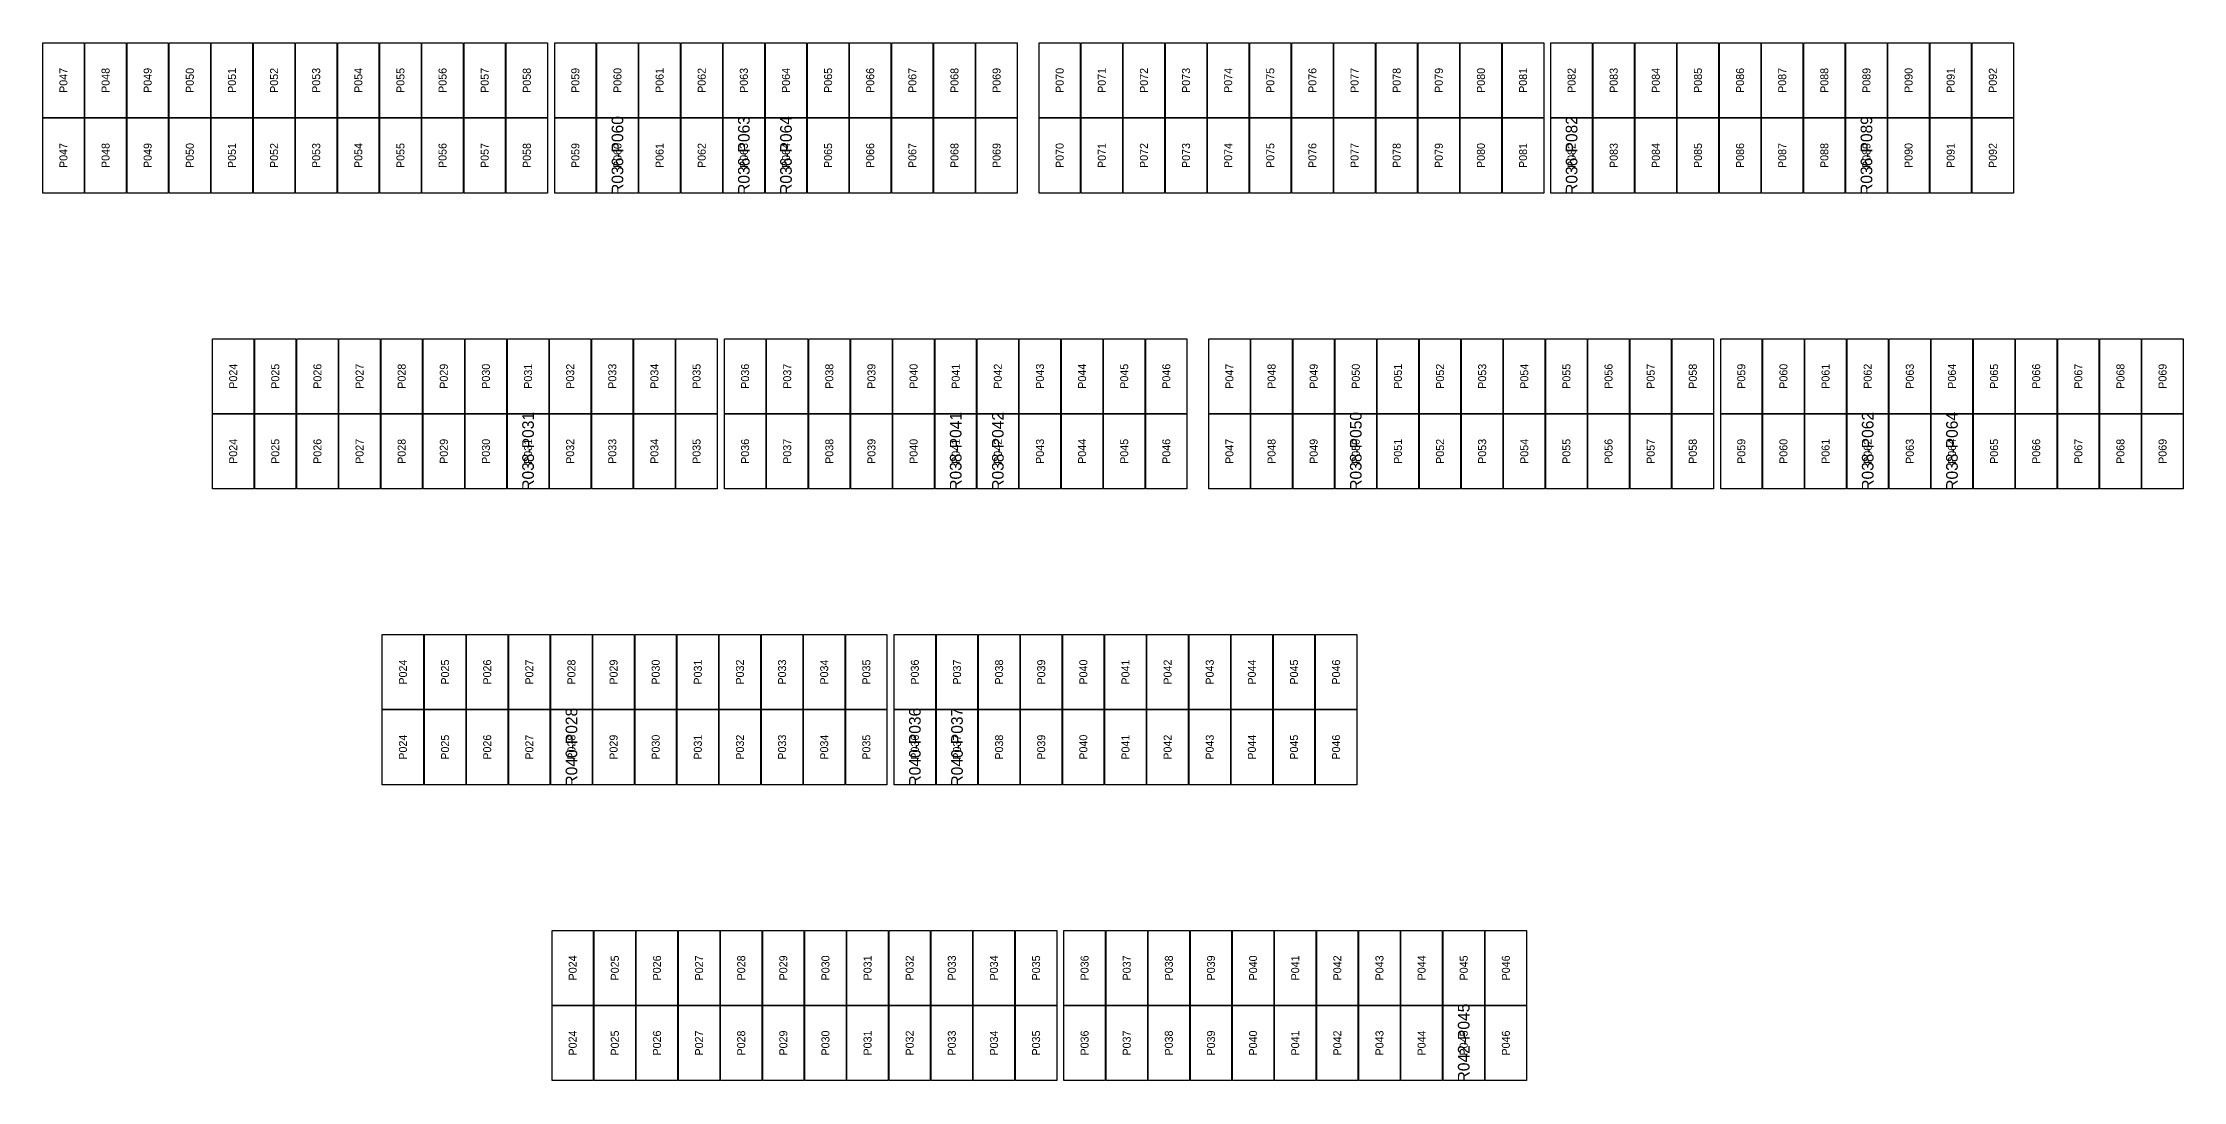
# Model space of a CAD drawing. Extents: x 296295 to 296770, y 651564 to 652121.
# Drawn here: x 296496.1 to 296554.9, y 651954.1 to 651982.7 of the extents above; entities that cross this region are included whole.
import ezdxf
from ezdxf.enums import TextEntityAlignment as Align

# ---------------------------------------------------------------- set-up
doc = ezdxf.new("R2010")
doc.units = 0

msp = doc.modelspace()

# ---------------------------------------------------------------- linework, layer by layer
at = {"layer": 'DEFECTIVE_PANELS'}
for points in [[(296511.281, 651980.606), (296512.415, 651980.606), (296512.415, 651978.543), (296511.281, 651978.543)], [(296514.755, 651980.606), (296515.889, 651980.606), (296515.889, 651978.543), (296514.755, 651978.543)], [(296515.913, 651980.606), (296517.047, 651980.606), (296517.047, 651978.543), (296515.913, 651978.543)], [(296537.509, 651980.606), (296538.643, 651980.606), (296538.643, 651978.543), (296537.509, 651978.543)], [(296545.615, 651980.606), (296546.749, 651980.606), (296546.749, 651978.543), (296545.615, 651978.543)], [(296508.823, 651972.48), (296509.957, 651972.48), (296509.957, 651970.417), (296508.823, 651970.417)], [(296520.579, 651972.48), (296521.713, 651972.48), (296521.713, 651970.417), (296520.579, 651970.417)], [(296521.737, 651972.48), (296522.871, 651972.48), (296522.871, 651970.417), (296521.737, 651970.417)], [(296531.577, 651972.48), (296532.711, 651972.48), (296532.711, 651970.417), (296531.577, 651970.417)], [(296545.649, 651972.48), (296546.783, 651972.48), (296546.783, 651970.417), (296545.649, 651970.417)], [(296547.965, 651972.48), (296549.099, 651972.48), (296549.099, 651970.417), (296547.965, 651970.417)], [(296510.016, 651964.354), (296511.15, 651964.354), (296511.15, 651962.291), (296510.016, 651962.291)], [(296519.456, 651964.354), (296520.59, 651964.354), (296520.59, 651962.291), (296519.456, 651962.291)], [(296520.614, 651964.354), (296521.748, 651964.354), (296521.748, 651962.291), (296520.614, 651962.291)], [(296534.544, 651956.228), (296535.678, 651956.228), (296535.678, 651954.165), (296534.544, 651954.165)]]:
    msp.add_lwpolyline(points, close=True, dxfattribs=at)
at = {"layer": 'PANELS_MASTER'}
for points in [[(296496.051, 651982.669), (296497.185, 651982.669), (296497.185, 651980.606), (296496.051, 651980.606)], [(296497.209, 651982.669), (296498.343, 651982.669), (296498.343, 651980.606), (296497.209, 651980.606)], [(296498.367, 651982.669), (296499.501, 651982.669), (296499.501, 651980.606), (296498.367, 651980.606)], [(296499.525, 651982.669), (296500.659, 651982.669), (296500.659, 651980.606), (296499.525, 651980.606)], [(296500.683, 651982.669), (296501.817, 651982.669), (296501.817, 651980.606), (296500.683, 651980.606)], [(296501.841, 651982.669), (296502.975, 651982.669), (296502.975, 651980.606), (296501.841, 651980.606)], [(296502.999, 651982.669), (296504.133, 651982.669), (296504.133, 651980.606), (296502.999, 651980.606)], [(296504.157, 651982.669), (296505.291, 651982.669), (296505.291, 651980.606), (296504.157, 651980.606)], [(296505.315, 651982.669), (296506.449, 651982.669), (296506.449, 651980.606), (296505.315, 651980.606)], [(296506.473, 651982.669), (296507.607, 651982.669), (296507.607, 651980.606), (296506.473, 651980.606)], [(296507.631, 651982.669), (296508.765, 651982.669), (296508.765, 651980.606), (296507.631, 651980.606)], [(296508.789, 651982.669), (296509.923, 651982.669), (296509.923, 651980.606), (296508.789, 651980.606)], [(296510.123, 651982.669), (296511.257, 651982.669), (296511.257, 651980.606), (296510.123, 651980.606)], [(296511.281, 651982.669), (296512.415, 651982.669), (296512.415, 651980.606), (296511.281, 651980.606)], [(296512.439, 651982.669), (296513.573, 651982.669), (296513.573, 651980.606), (296512.439, 651980.606)], [(296513.597, 651982.669), (296514.731, 651982.669), (296514.731, 651980.606), (296513.597, 651980.606)], [(296514.755, 651982.669), (296515.889, 651982.669), (296515.889, 651980.606), (296514.755, 651980.606)], [(296515.913, 651982.669), (296517.047, 651982.669), (296517.047, 651980.606), (296515.913, 651980.606)], [(296517.071, 651982.669), (296518.205, 651982.669), (296518.205, 651980.606), (296517.071, 651980.606)], [(296518.229, 651982.669), (296519.363, 651982.669), (296519.363, 651980.606), (296518.229, 651980.606)], [(296519.387, 651982.669), (296520.521, 651982.669), (296520.521, 651980.606), (296519.387, 651980.606)], [(296520.545, 651982.669), (296521.679, 651982.669), (296521.679, 651980.606), (296520.545, 651980.606)], [(296521.703, 651982.669), (296522.837, 651982.669), (296522.837, 651980.606), (296521.703, 651980.606)], [(296523.437, 651982.669), (296524.571, 651982.669), (296524.571, 651980.606), (296523.437, 651980.606)], [(296524.595, 651982.669), (296525.729, 651982.669), (296525.729, 651980.606), (296524.595, 651980.606)], [(296525.753, 651982.669), (296526.887, 651982.669), (296526.887, 651980.606), (296525.753, 651980.606)], [(296526.911, 651982.669), (296528.045, 651982.669), (296528.045, 651980.606), (296526.911, 651980.606)], [(296528.069, 651982.669), (296529.203, 651982.669), (296529.203, 651980.606), (296528.069, 651980.606)], [(296529.227, 651982.669), (296530.361, 651982.669), (296530.361, 651980.606), (296529.227, 651980.606)], [(296530.385, 651982.669), (296531.519, 651982.669), (296531.519, 651980.606), (296530.385, 651980.606)], [(296531.543, 651982.669), (296532.677, 651982.669), (296532.677, 651980.606), (296531.543, 651980.606)], [(296532.701, 651982.669), (296533.835, 651982.669), (296533.835, 651980.606), (296532.701, 651980.606)], [(296533.859, 651982.669), (296534.993, 651982.669), (296534.993, 651980.606), (296533.859, 651980.606)], [(296535.017, 651982.669), (296536.151, 651982.669), (296536.151, 651980.606), (296535.017, 651980.606)], [(296536.175, 651982.669), (296537.309, 651982.669), (296537.309, 651980.606), (296536.175, 651980.606)], [(296537.509, 651982.669), (296538.643, 651982.669), (296538.643, 651980.606), (296537.509, 651980.606)], [(296538.667, 651982.669), (296539.801, 651982.669), (296539.801, 651980.606), (296538.667, 651980.606)], [(296539.825, 651982.669), (296540.959, 651982.669), (296540.959, 651980.606), (296539.825, 651980.606)], [(296540.983, 651982.669), (296542.117, 651982.669), (296542.117, 651980.606), (296540.983, 651980.606)], [(296542.141, 651982.669), (296543.275, 651982.669), (296543.275, 651980.606), (296542.141, 651980.606)], [(296543.299, 651982.669), (296544.433, 651982.669), (296544.433, 651980.606), (296543.299, 651980.606)], [(296544.457, 651982.669), (296545.591, 651982.669), (296545.591, 651980.606), (296544.457, 651980.606)], [(296545.615, 651982.669), (296546.749, 651982.669), (296546.749, 651980.606), (296545.615, 651980.606)], [(296546.773, 651982.669), (296547.907, 651982.669), (296547.907, 651980.606), (296546.773, 651980.606)], [(296547.931, 651982.669), (296549.065, 651982.669), (296549.065, 651980.606), (296547.931, 651980.606)], [(296549.089, 651982.669), (296550.223, 651982.669), (296550.223, 651980.606), (296549.089, 651980.606)], [(296496.051, 651980.606), (296497.185, 651980.606), (296497.185, 651978.543), (296496.051, 651978.543)], [(296497.209, 651980.606), (296498.343, 651980.606), (296498.343, 651978.543), (296497.209, 651978.543)], [(296498.367, 651980.606), (296499.501, 651980.606), (296499.501, 651978.543), (296498.367, 651978.543)], [(296499.525, 651980.606), (296500.659, 651980.606), (296500.659, 651978.543), (296499.525, 651978.543)], [(296500.683, 651980.606), (296501.817, 651980.606), (296501.817, 651978.543), (296500.683, 651978.543)], [(296501.841, 651980.606), (296502.975, 651980.606), (296502.975, 651978.543), (296501.841, 651978.543)], [(296502.999, 651980.606), (296504.133, 651980.606), (296504.133, 651978.543), (296502.999, 651978.543)], [(296504.157, 651980.606), (296505.291, 651980.606), (296505.291, 651978.543), (296504.157, 651978.543)], [(296505.315, 651980.606), (296506.449, 651980.606), (296506.449, 651978.543), (296505.315, 651978.543)], [(296506.473, 651980.606), (296507.607, 651980.606), (296507.607, 651978.543), (296506.473, 651978.543)], [(296507.631, 651980.606), (296508.765, 651980.606), (296508.765, 651978.543), (296507.631, 651978.543)], [(296508.789, 651980.606), (296509.923, 651980.606), (296509.923, 651978.543), (296508.789, 651978.543)], [(296510.123, 651980.606), (296511.257, 651980.606), (296511.257, 651978.543), (296510.123, 651978.543)], [(296512.439, 651980.606), (296513.573, 651980.606), (296513.573, 651978.543), (296512.439, 651978.543)], [(296513.597, 651980.606), (296514.731, 651980.606), (296514.731, 651978.543), (296513.597, 651978.543)], [(296517.071, 651980.606), (296518.205, 651980.606), (296518.205, 651978.543), (296517.071, 651978.543)], [(296518.229, 651980.606), (296519.363, 651980.606), (296519.363, 651978.543), (296518.229, 651978.543)], [(296519.387, 651980.606), (296520.521, 651980.606), (296520.521, 651978.543), (296519.387, 651978.543)], [(296520.545, 651980.606), (296521.679, 651980.606), (296521.679, 651978.543), (296520.545, 651978.543)], [(296521.703, 651980.606), (296522.837, 651980.606), (296522.837, 651978.543), (296521.703, 651978.543)], [(296523.437, 651980.606), (296524.571, 651980.606), (296524.571, 651978.543), (296523.437, 651978.543)], [(296524.595, 651980.606), (296525.729, 651980.606), (296525.729, 651978.543), (296524.595, 651978.543)], [(296525.753, 651980.606), (296526.887, 651980.606), (296526.887, 651978.543), (296525.753, 651978.543)], [(296526.911, 651980.606), (296528.045, 651980.606), (296528.045, 651978.543), (296526.911, 651978.543)], [(296528.069, 651980.606), (296529.203, 651980.606), (296529.203, 651978.543), (296528.069, 651978.543)], [(296529.227, 651980.606), (296530.361, 651980.606), (296530.361, 651978.543), (296529.227, 651978.543)], [(296530.385, 651980.606), (296531.519, 651980.606), (296531.519, 651978.543), (296530.385, 651978.543)], [(296531.543, 651980.606), (296532.677, 651980.606), (296532.677, 651978.543), (296531.543, 651978.543)], [(296532.701, 651980.606), (296533.835, 651980.606), (296533.835, 651978.543), (296532.701, 651978.543)], [(296533.859, 651980.606), (296534.993, 651980.606), (296534.993, 651978.543), (296533.859, 651978.543)], [(296535.017, 651980.606), (296536.151, 651980.606), (296536.151, 651978.543), (296535.017, 651978.543)], [(296536.175, 651980.606), (296537.309, 651980.606), (296537.309, 651978.543), (296536.175, 651978.543)], [(296538.667, 651980.606), (296539.801, 651980.606), (296539.801, 651978.543), (296538.667, 651978.543)], [(296539.825, 651980.606), (296540.959, 651980.606), (296540.959, 651978.543), (296539.825, 651978.543)], [(296540.983, 651980.606), (296542.117, 651980.606), (296542.117, 651978.543), (296540.983, 651978.543)], [(296542.141, 651980.606), (296543.275, 651980.606), (296543.275, 651978.543), (296542.141, 651978.543)], [(296543.299, 651980.606), (296544.433, 651980.606), (296544.433, 651978.543), (296543.299, 651978.543)], [(296544.457, 651980.606), (296545.591, 651980.606), (296545.591, 651978.543), (296544.457, 651978.543)], [(296546.773, 651980.606), (296547.907, 651980.606), (296547.907, 651978.543), (296546.773, 651978.543)], [(296547.931, 651980.606), (296549.065, 651980.606), (296549.065, 651978.543), (296547.931, 651978.543)], [(296549.089, 651980.606), (296550.223, 651980.606), (296550.223, 651978.543), (296549.089, 651978.543)], [(296500.717, 651974.543), (296501.851, 651974.543), (296501.851, 651972.48), (296500.717, 651972.48)], [(296501.875, 651974.543), (296503.009, 651974.543), (296503.009, 651972.48), (296501.875, 651972.48)], [(296503.033, 651974.543), (296504.167, 651974.543), (296504.167, 651972.48), (296503.033, 651972.48)], [(296504.191, 651974.543), (296505.325, 651974.543), (296505.325, 651972.48), (296504.191, 651972.48)], [(296505.349, 651974.543), (296506.483, 651974.543), (296506.483, 651972.48), (296505.349, 651972.48)], [(296506.507, 651974.543), (296507.641, 651974.543), (296507.641, 651972.48), (296506.507, 651972.48)], [(296507.665, 651974.543), (296508.799, 651974.543), (296508.799, 651972.48), (296507.665, 651972.48)], [(296508.823, 651974.543), (296509.957, 651974.543), (296509.957, 651972.48), (296508.823, 651972.48)], [(296509.981, 651974.543), (296511.115, 651974.543), (296511.115, 651972.48), (296509.981, 651972.48)], [(296511.139, 651974.543), (296512.273, 651974.543), (296512.273, 651972.48), (296511.139, 651972.48)], [(296512.297, 651974.543), (296513.431, 651974.543), (296513.431, 651972.48), (296512.297, 651972.48)], [(296513.455, 651974.543), (296514.589, 651974.543), (296514.589, 651972.48), (296513.455, 651972.48)], [(296514.789, 651974.543), (296515.923, 651974.543), (296515.923, 651972.48), (296514.789, 651972.48)], [(296515.947, 651974.543), (296517.081, 651974.543), (296517.081, 651972.48), (296515.947, 651972.48)], [(296517.105, 651974.543), (296518.239, 651974.543), (296518.239, 651972.48), (296517.105, 651972.48)], [(296518.263, 651974.543), (296519.397, 651974.543), (296519.397, 651972.48), (296518.263, 651972.48)], [(296519.421, 651974.543), (296520.555, 651974.543), (296520.555, 651972.48), (296519.421, 651972.48)], [(296520.579, 651974.543), (296521.713, 651974.543), (296521.713, 651972.48), (296520.579, 651972.48)], [(296521.737, 651974.543), (296522.871, 651974.543), (296522.871, 651972.48), (296521.737, 651972.48)], [(296522.895, 651974.543), (296524.029, 651974.543), (296524.029, 651972.48), (296522.895, 651972.48)], [(296524.053, 651974.543), (296525.187, 651974.543), (296525.187, 651972.48), (296524.053, 651972.48)], [(296525.211, 651974.543), (296526.345, 651974.543), (296526.345, 651972.48), (296525.211, 651972.48)], [(296526.369, 651974.543), (296527.503, 651974.543), (296527.503, 651972.48), (296526.369, 651972.48)], [(296528.103, 651974.543), (296529.237, 651974.543), (296529.237, 651972.48), (296528.103, 651972.48)], [(296529.261, 651974.543), (296530.395, 651974.543), (296530.395, 651972.48), (296529.261, 651972.48)], [(296530.419, 651974.543), (296531.553, 651974.543), (296531.553, 651972.48), (296530.419, 651972.48)], [(296531.577, 651974.543), (296532.711, 651974.543), (296532.711, 651972.48), (296531.577, 651972.48)], [(296532.735, 651974.543), (296533.869, 651974.543), (296533.869, 651972.48), (296532.735, 651972.48)], [(296533.893, 651974.543), (296535.027, 651974.543), (296535.027, 651972.48), (296533.893, 651972.48)], [(296535.051, 651974.543), (296536.185, 651974.543), (296536.185, 651972.48), (296535.051, 651972.48)], [(296536.209, 651974.543), (296537.343, 651974.543), (296537.343, 651972.48), (296536.209, 651972.48)], [(296537.367, 651974.543), (296538.501, 651974.543), (296538.501, 651972.48), (296537.367, 651972.48)], [(296538.525, 651974.543), (296539.659, 651974.543), (296539.659, 651972.48), (296538.525, 651972.48)], [(296539.683, 651974.543), (296540.817, 651974.543), (296540.817, 651972.48), (296539.683, 651972.48)], [(296540.841, 651974.543), (296541.975, 651974.543), (296541.975, 651972.48), (296540.841, 651972.48)], [(296542.175, 651974.543), (296543.309, 651974.543), (296543.309, 651972.48), (296542.175, 651972.48)], [(296543.333, 651974.543), (296544.467, 651974.543), (296544.467, 651972.48), (296543.333, 651972.48)], [(296544.491, 651974.543), (296545.625, 651974.543), (296545.625, 651972.48), (296544.491, 651972.48)], [(296545.649, 651974.543), (296546.783, 651974.543), (296546.783, 651972.48), (296545.649, 651972.48)], [(296546.807, 651974.543), (296547.941, 651974.543), (296547.941, 651972.48), (296546.807, 651972.48)], [(296547.965, 651974.543), (296549.099, 651974.543), (296549.099, 651972.48), (296547.965, 651972.48)], [(296549.123, 651974.543), (296550.257, 651974.543), (296550.257, 651972.48), (296549.123, 651972.48)], [(296550.281, 651974.543), (296551.415, 651974.543), (296551.415, 651972.48), (296550.281, 651972.48)], [(296551.439, 651974.543), (296552.573, 651974.543), (296552.573, 651972.48), (296551.439, 651972.48)], [(296552.597, 651974.543), (296553.731, 651974.543), (296553.731, 651972.48), (296552.597, 651972.48)], [(296553.755, 651974.543), (296554.889, 651974.543), (296554.889, 651972.48), (296553.755, 651972.48)], [(296500.717, 651972.48), (296501.851, 651972.48), (296501.851, 651970.417), (296500.717, 651970.417)], [(296501.875, 651972.48), (296503.009, 651972.48), (296503.009, 651970.417), (296501.875, 651970.417)], [(296503.033, 651972.48), (296504.167, 651972.48), (296504.167, 651970.417), (296503.033, 651970.417)], [(296504.191, 651972.48), (296505.325, 651972.48), (296505.325, 651970.417), (296504.191, 651970.417)], [(296505.349, 651972.48), (296506.483, 651972.48), (296506.483, 651970.417), (296505.349, 651970.417)], [(296506.507, 651972.48), (296507.641, 651972.48), (296507.641, 651970.417), (296506.507, 651970.417)], [(296507.665, 651972.48), (296508.799, 651972.48), (296508.799, 651970.417), (296507.665, 651970.417)], [(296509.981, 651972.48), (296511.115, 651972.48), (296511.115, 651970.417), (296509.981, 651970.417)], [(296511.139, 651972.48), (296512.273, 651972.48), (296512.273, 651970.417), (296511.139, 651970.417)], [(296512.297, 651972.48), (296513.431, 651972.48), (296513.431, 651970.417), (296512.297, 651970.417)], [(296513.455, 651972.48), (296514.589, 651972.48), (296514.589, 651970.417), (296513.455, 651970.417)], [(296514.789, 651972.48), (296515.923, 651972.48), (296515.923, 651970.417), (296514.789, 651970.417)], [(296515.947, 651972.48), (296517.081, 651972.48), (296517.081, 651970.417), (296515.947, 651970.417)], [(296517.105, 651972.48), (296518.239, 651972.48), (296518.239, 651970.417), (296517.105, 651970.417)], [(296518.263, 651972.48), (296519.397, 651972.48), (296519.397, 651970.417), (296518.263, 651970.417)], [(296519.421, 651972.48), (296520.555, 651972.48), (296520.555, 651970.417), (296519.421, 651970.417)], [(296522.895, 651972.48), (296524.029, 651972.48), (296524.029, 651970.417), (296522.895, 651970.417)], [(296524.053, 651972.48), (296525.187, 651972.48), (296525.187, 651970.417), (296524.053, 651970.417)], [(296525.211, 651972.48), (296526.345, 651972.48), (296526.345, 651970.417), (296525.211, 651970.417)], [(296526.369, 651972.48), (296527.503, 651972.48), (296527.503, 651970.417), (296526.369, 651970.417)], [(296528.103, 651972.48), (296529.237, 651972.48), (296529.237, 651970.417), (296528.103, 651970.417)], [(296529.261, 651972.48), (296530.395, 651972.48), (296530.395, 651970.417), (296529.261, 651970.417)], [(296530.419, 651972.48), (296531.553, 651972.48), (296531.553, 651970.417), (296530.419, 651970.417)], [(296532.735, 651972.48), (296533.869, 651972.48), (296533.869, 651970.417), (296532.735, 651970.417)], [(296533.893, 651972.48), (296535.027, 651972.48), (296535.027, 651970.417), (296533.893, 651970.417)], [(296535.051, 651972.48), (296536.185, 651972.48), (296536.185, 651970.417), (296535.051, 651970.417)], [(296536.209, 651972.48), (296537.343, 651972.48), (296537.343, 651970.417), (296536.209, 651970.417)], [(296537.367, 651972.48), (296538.501, 651972.48), (296538.501, 651970.417), (296537.367, 651970.417)], [(296538.525, 651972.48), (296539.659, 651972.48), (296539.659, 651970.417), (296538.525, 651970.417)], [(296539.683, 651972.48), (296540.817, 651972.48), (296540.817, 651970.417), (296539.683, 651970.417)], [(296540.841, 651972.48), (296541.975, 651972.48), (296541.975, 651970.417), (296540.841, 651970.417)], [(296542.175, 651972.48), (296543.309, 651972.48), (296543.309, 651970.417), (296542.175, 651970.417)], [(296543.333, 651972.48), (296544.467, 651972.48), (296544.467, 651970.417), (296543.333, 651970.417)], [(296544.491, 651972.48), (296545.625, 651972.48), (296545.625, 651970.417), (296544.491, 651970.417)], [(296546.807, 651972.48), (296547.941, 651972.48), (296547.941, 651970.417), (296546.807, 651970.417)], [(296549.123, 651972.48), (296550.257, 651972.48), (296550.257, 651970.417), (296549.123, 651970.417)], [(296550.281, 651972.48), (296551.415, 651972.48), (296551.415, 651970.417), (296550.281, 651970.417)], [(296551.439, 651972.48), (296552.573, 651972.48), (296552.573, 651970.417), (296551.439, 651970.417)], [(296552.597, 651972.48), (296553.731, 651972.48), (296553.731, 651970.417), (296552.597, 651970.417)], [(296553.755, 651972.48), (296554.889, 651972.48), (296554.889, 651970.417), (296553.755, 651970.417)], [(296505.384, 651966.417), (296506.518, 651966.417), (296506.518, 651964.354), (296505.384, 651964.354)], [(296506.542, 651966.417), (296507.676, 651966.417), (296507.676, 651964.354), (296506.542, 651964.354)], [(296507.7, 651966.417), (296508.834, 651966.417), (296508.834, 651964.354), (296507.7, 651964.354)], [(296508.858, 651966.417), (296509.992, 651966.417), (296509.992, 651964.354), (296508.858, 651964.354)], [(296510.016, 651966.417), (296511.15, 651966.417), (296511.15, 651964.354), (296510.016, 651964.354)], [(296511.174, 651966.417), (296512.308, 651966.417), (296512.308, 651964.354), (296511.174, 651964.354)], [(296512.332, 651966.417), (296513.466, 651966.417), (296513.466, 651964.354), (296512.332, 651964.354)], [(296513.49, 651966.417), (296514.624, 651966.417), (296514.624, 651964.354), (296513.49, 651964.354)], [(296514.648, 651966.417), (296515.782, 651966.417), (296515.782, 651964.354), (296514.648, 651964.354)], [(296515.806, 651966.417), (296516.94, 651966.417), (296516.94, 651964.354), (296515.806, 651964.354)], [(296516.964, 651966.417), (296518.098, 651966.417), (296518.098, 651964.354), (296516.964, 651964.354)], [(296518.122, 651966.417), (296519.256, 651966.417), (296519.256, 651964.354), (296518.122, 651964.354)], [(296519.456, 651966.417), (296520.59, 651966.417), (296520.59, 651964.354), (296519.456, 651964.354)], [(296520.614, 651966.417), (296521.748, 651966.417), (296521.748, 651964.354), (296520.614, 651964.354)], [(296521.772, 651966.417), (296522.906, 651966.417), (296522.906, 651964.354), (296521.772, 651964.354)], [(296522.93, 651966.417), (296524.064, 651966.417), (296524.064, 651964.354), (296522.93, 651964.354)], [(296524.088, 651966.417), (296525.222, 651966.417), (296525.222, 651964.354), (296524.088, 651964.354)], [(296525.246, 651966.417), (296526.38, 651966.417), (296526.38, 651964.354), (296525.246, 651964.354)], [(296526.404, 651966.417), (296527.538, 651966.417), (296527.538, 651964.354), (296526.404, 651964.354)], [(296527.562, 651966.417), (296528.696, 651966.417), (296528.696, 651964.354), (296527.562, 651964.354)], [(296528.72, 651966.417), (296529.854, 651966.417), (296529.854, 651964.354), (296528.72, 651964.354)], [(296529.878, 651966.417), (296531.012, 651966.417), (296531.012, 651964.354), (296529.878, 651964.354)], [(296531.036, 651966.417), (296532.17, 651966.417), (296532.17, 651964.354), (296531.036, 651964.354)], [(296505.384, 651964.354), (296506.518, 651964.354), (296506.518, 651962.291), (296505.384, 651962.291)], [(296506.542, 651964.354), (296507.676, 651964.354), (296507.676, 651962.291), (296506.542, 651962.291)], [(296507.7, 651964.354), (296508.834, 651964.354), (296508.834, 651962.291), (296507.7, 651962.291)], [(296508.858, 651964.354), (296509.992, 651964.354), (296509.992, 651962.291), (296508.858, 651962.291)], [(296511.174, 651964.354), (296512.308, 651964.354), (296512.308, 651962.291), (296511.174, 651962.291)], [(296512.332, 651964.354), (296513.466, 651964.354), (296513.466, 651962.291), (296512.332, 651962.291)], [(296513.49, 651964.354), (296514.624, 651964.354), (296514.624, 651962.291), (296513.49, 651962.291)], [(296514.648, 651964.354), (296515.782, 651964.354), (296515.782, 651962.291), (296514.648, 651962.291)], [(296515.806, 651964.354), (296516.94, 651964.354), (296516.94, 651962.291), (296515.806, 651962.291)], [(296516.964, 651964.354), (296518.098, 651964.354), (296518.098, 651962.291), (296516.964, 651962.291)], [(296518.122, 651964.354), (296519.256, 651964.354), (296519.256, 651962.291), (296518.122, 651962.291)], [(296521.772, 651964.354), (296522.906, 651964.354), (296522.906, 651962.291), (296521.772, 651962.291)], [(296522.93, 651964.354), (296524.064, 651964.354), (296524.064, 651962.291), (296522.93, 651962.291)], [(296524.088, 651964.354), (296525.222, 651964.354), (296525.222, 651962.291), (296524.088, 651962.291)], [(296525.246, 651964.354), (296526.38, 651964.354), (296526.38, 651962.291), (296525.246, 651962.291)], [(296526.404, 651964.354), (296527.538, 651964.354), (296527.538, 651962.291), (296526.404, 651962.291)], [(296527.562, 651964.354), (296528.696, 651964.354), (296528.696, 651962.291), (296527.562, 651962.291)], [(296528.72, 651964.354), (296529.854, 651964.354), (296529.854, 651962.291), (296528.72, 651962.291)], [(296529.878, 651964.354), (296531.012, 651964.354), (296531.012, 651962.291), (296529.878, 651962.291)], [(296531.036, 651964.354), (296532.17, 651964.354), (296532.17, 651962.291), (296531.036, 651962.291)], [(296510.05, 651958.291), (296511.184, 651958.291), (296511.184, 651956.228), (296510.05, 651956.228)], [(296511.208, 651958.291), (296512.342, 651958.291), (296512.342, 651956.228), (296511.208, 651956.228)], [(296512.366, 651958.291), (296513.5, 651958.291), (296513.5, 651956.228), (296512.366, 651956.228)], [(296513.524, 651958.291), (296514.658, 651958.291), (296514.658, 651956.228), (296513.524, 651956.228)], [(296514.682, 651958.291), (296515.816, 651958.291), (296515.816, 651956.228), (296514.682, 651956.228)], [(296515.84, 651958.291), (296516.974, 651958.291), (296516.974, 651956.228), (296515.84, 651956.228)], [(296516.998, 651958.291), (296518.132, 651958.291), (296518.132, 651956.228), (296516.998, 651956.228)], [(296518.156, 651958.291), (296519.29, 651958.291), (296519.29, 651956.228), (296518.156, 651956.228)], [(296519.314, 651958.291), (296520.448, 651958.291), (296520.448, 651956.228), (296519.314, 651956.228)], [(296520.472, 651958.291), (296521.606, 651958.291), (296521.606, 651956.228), (296520.472, 651956.228)], [(296521.63, 651958.291), (296522.764, 651958.291), (296522.764, 651956.228), (296521.63, 651956.228)], [(296522.788, 651958.291), (296523.922, 651958.291), (296523.922, 651956.228), (296522.788, 651956.228)], [(296524.122, 651958.291), (296525.256, 651958.291), (296525.256, 651956.228), (296524.122, 651956.228)], [(296525.28, 651958.291), (296526.414, 651958.291), (296526.414, 651956.228), (296525.28, 651956.228)], [(296526.438, 651958.291), (296527.572, 651958.291), (296527.572, 651956.228), (296526.438, 651956.228)], [(296527.596, 651958.291), (296528.73, 651958.291), (296528.73, 651956.228), (296527.596, 651956.228)], [(296528.754, 651958.291), (296529.888, 651958.291), (296529.888, 651956.228), (296528.754, 651956.228)], [(296529.912, 651958.291), (296531.046, 651958.291), (296531.046, 651956.228), (296529.912, 651956.228)], [(296531.07, 651958.291), (296532.204, 651958.291), (296532.204, 651956.228), (296531.07, 651956.228)], [(296532.228, 651958.291), (296533.362, 651958.291), (296533.362, 651956.228), (296532.228, 651956.228)], [(296533.386, 651958.291), (296534.52, 651958.291), (296534.52, 651956.228), (296533.386, 651956.228)], [(296534.544, 651958.291), (296535.678, 651958.291), (296535.678, 651956.228), (296534.544, 651956.228)], [(296535.702, 651958.291), (296536.836, 651958.291), (296536.836, 651956.228), (296535.702, 651956.228)], [(296510.05, 651956.228), (296511.184, 651956.228), (296511.184, 651954.165), (296510.05, 651954.165)], [(296511.208, 651956.228), (296512.342, 651956.228), (296512.342, 651954.165), (296511.208, 651954.165)], [(296512.366, 651956.228), (296513.5, 651956.228), (296513.5, 651954.165), (296512.366, 651954.165)], [(296513.524, 651956.228), (296514.658, 651956.228), (296514.658, 651954.165), (296513.524, 651954.165)], [(296514.682, 651956.228), (296515.816, 651956.228), (296515.816, 651954.165), (296514.682, 651954.165)], [(296515.84, 651956.228), (296516.974, 651956.228), (296516.974, 651954.165), (296515.84, 651954.165)], [(296516.998, 651956.228), (296518.132, 651956.228), (296518.132, 651954.165), (296516.998, 651954.165)], [(296518.156, 651956.228), (296519.29, 651956.228), (296519.29, 651954.165), (296518.156, 651954.165)], [(296519.314, 651956.228), (296520.448, 651956.228), (296520.448, 651954.165), (296519.314, 651954.165)], [(296520.472, 651956.228), (296521.606, 651956.228), (296521.606, 651954.165), (296520.472, 651954.165)], [(296521.63, 651956.228), (296522.764, 651956.228), (296522.764, 651954.165), (296521.63, 651954.165)], [(296522.788, 651956.228), (296523.922, 651956.228), (296523.922, 651954.165), (296522.788, 651954.165)], [(296524.122, 651956.228), (296525.256, 651956.228), (296525.256, 651954.165), (296524.122, 651954.165)], [(296525.28, 651956.228), (296526.414, 651956.228), (296526.414, 651954.165), (296525.28, 651954.165)], [(296526.438, 651956.228), (296527.572, 651956.228), (296527.572, 651954.165), (296526.438, 651954.165)], [(296527.596, 651956.228), (296528.73, 651956.228), (296528.73, 651954.165), (296527.596, 651954.165)], [(296528.754, 651956.228), (296529.888, 651956.228), (296529.888, 651954.165), (296528.754, 651954.165)], [(296529.912, 651956.228), (296531.046, 651956.228), (296531.046, 651954.165), (296529.912, 651954.165)], [(296531.07, 651956.228), (296532.204, 651956.228), (296532.204, 651954.165), (296531.07, 651954.165)], [(296532.228, 651956.228), (296533.362, 651956.228), (296533.362, 651954.165), (296532.228, 651954.165)], [(296533.386, 651956.228), (296534.52, 651956.228), (296534.52, 651954.165), (296533.386, 651954.165)], [(296535.702, 651956.228), (296536.836, 651956.228), (296536.836, 651954.165), (296535.702, 651954.165)]]:
    msp.add_lwpolyline(points, close=True, dxfattribs=at)

# ---------------------------------------------------------------- texts
at = {"layer": 'DEFECT_LABELS'}
for s, p in [('R036-P060', (296511.848, 651979.574)), ('R036-P063', (296515.322, 651979.574)), ('R036-P064', (296516.48, 651979.574)), ('R036-P082', (296538.076, 651979.574)), ('R036-P089', (296546.182, 651979.574)), ('R038-P031', (296509.39, 651971.448)), ('R038-P041', (296521.146, 651971.448)), ('R038-P042', (296522.304, 651971.448)), ('R038-P050', (296532.144, 651971.448)), ('R038-P062', (296546.216, 651971.448)), ('R038-P064', (296548.532, 651971.448)), ('R040-P028', (296510.583, 651963.322)), ('R040-P036', (296520.023, 651963.322)), ('R040-P037', (296521.181, 651963.322)), ('R042-P045', (296535.111, 651955.196))]:
    msp.add_text(s, height=0.32, rotation=90, dxfattribs=at).set_placement(p, align=Align.MIDDLE_CENTER)
at = {"layer": 'PANEL_POSITION'}
for s, p in [('P047', (296496.618, 651981.637)), ('P048', (296497.776, 651981.637)), ('P049', (296498.934, 651981.637)), ('P050', (296500.092, 651981.637)), ('P051', (296501.25, 651981.637)), ('P052', (296502.408, 651981.637)), ('P053', (296503.566, 651981.637)), ('P054', (296504.724, 651981.637)), ('P055', (296505.882, 651981.637)), ('P056', (296507.04, 651981.637)), ('P057', (296508.198, 651981.637)), ('P058', (296509.356, 651981.637)), ('P059', (296510.69, 651981.637)), ('P060', (296511.848, 651981.637)), ('P061', (296513.006, 651981.637)), ('P062', (296514.164, 651981.637)), ('P063', (296515.322, 651981.637)), ('P064', (296516.48, 651981.637)), ('P065', (296517.638, 651981.637)), ('P066', (296518.796, 651981.637)), ('P067', (296519.954, 651981.637)), ('P068', (296521.112, 651981.637)), ('P069', (296522.27, 651981.637)), ('P070', (296524.004, 651981.637)), ('P071', (296525.162, 651981.637)), ('P072', (296526.32, 651981.637)), ('P073', (296527.478, 651981.637)), ('P074', (296528.636, 651981.637)), ('P075', (296529.794, 651981.637)), ('P076', (296530.952, 651981.637)), ('P077', (296532.11, 651981.637)), ('P078', (296533.268, 651981.637)), ('P079', (296534.426, 651981.637)), ('P080', (296535.584, 651981.637)), ('P081', (296536.742, 651981.637)), ('P082', (296538.076, 651981.637)), ('P083', (296539.234, 651981.637)), ('P084', (296540.392, 651981.637)), ('P085', (296541.55, 651981.637)), ('P086', (296542.708, 651981.637)), ('P087', (296543.866, 651981.637)), ('P088', (296545.024, 651981.637)), ('P089', (296546.182, 651981.637)), ('P090', (296547.34, 651981.637)), ('P091', (296548.498, 651981.637)), ('P092', (296549.656, 651981.637)), ('P047', (296496.618, 651979.574)), ('P048', (296497.776, 651979.574)), ('P049', (296498.934, 651979.574)), ('P050', (296500.092, 651979.574)), ('P051', (296501.25, 651979.574)), ('P052', (296502.408, 651979.574)), ('P053', (296503.566, 651979.574)), ('P054', (296504.724, 651979.574)), ('P055', (296505.882, 651979.574)), ('P056', (296507.04, 651979.574)), ('P057', (296508.198, 651979.574)), ('P058', (296509.356, 651979.574)), ('P059', (296510.69, 651979.574)), ('P060', (296511.848, 651979.574)), ('P061', (296513.006, 651979.574)), ('P062', (296514.164, 651979.574)), ('P063', (296515.322, 651979.574)), ('P064', (296516.48, 651979.574)), ('P065', (296517.638, 651979.574)), ('P066', (296518.796, 651979.574)), ('P067', (296519.954, 651979.574)), ('P068', (296521.112, 651979.574)), ('P069', (296522.27, 651979.574)), ('P070', (296524.004, 651979.574)), ('P071', (296525.162, 651979.574)), ('P072', (296526.32, 651979.574)), ('P073', (296527.478, 651979.574)), ('P074', (296528.636, 651979.574)), ('P075', (296529.794, 651979.574)), ('P076', (296530.952, 651979.574)), ('P077', (296532.11, 651979.574)), ('P078', (296533.268, 651979.574)), ('P079', (296534.426, 651979.574)), ('P080', (296535.584, 651979.574)), ('P081', (296536.742, 651979.574)), ('P082', (296538.076, 651979.574)), ('P083', (296539.234, 651979.574)), ('P084', (296540.392, 651979.574)), ('P085', (296541.55, 651979.574)), ('P086', (296542.708, 651979.574)), ('P087', (296543.866, 651979.574)), ('P088', (296545.024, 651979.574)), ('P089', (296546.182, 651979.574)), ('P090', (296547.34, 651979.574)), ('P091', (296548.498, 651979.574)), ('P092', (296549.656, 651979.574)), ('P024', (296501.284, 651973.511)), ('P025', (296502.442, 651973.511)), ('P026', (296503.6, 651973.511)), ('P027', (296504.758, 651973.511)), ('P028', (296505.916, 651973.511)), ('P029', (296507.074, 651973.511)), ('P030', (296508.232, 651973.511)), ('P031', (296509.39, 651973.511)), ('P032', (296510.548, 651973.511)), ('P033', (296511.706, 651973.511)), ('P034', (296512.864, 651973.511)), ('P035', (296514.022, 651973.511)), ('P036', (296515.356, 651973.511)), ('P037', (296516.514, 651973.511)), ('P038', (296517.672, 651973.511)), ('P039', (296518.83, 651973.511)), ('P040', (296519.988, 651973.511)), ('P041', (296521.146, 651973.511)), ('P042', (296522.304, 651973.511)), ('P043', (296523.462, 651973.511)), ('P044', (296524.62, 651973.511)), ('P045', (296525.778, 651973.511)), ('P046', (296526.936, 651973.511)), ('P047', (296528.67, 651973.511)), ('P048', (296529.828, 651973.511)), ('P049', (296530.986, 651973.511)), ('P050', (296532.144, 651973.511)), ('P051', (296533.302, 651973.511)), ('P052', (296534.46, 651973.511)), ('P053', (296535.618, 651973.511)), ('P054', (296536.776, 651973.511)), ('P055', (296537.934, 651973.511)), ('P056', (296539.092, 651973.511)), ('P057', (296540.25, 651973.511)), ('P058', (296541.408, 651973.511)), ('P059', (296542.742, 651973.511)), ('P060', (296543.9, 651973.511)), ('P061', (296545.058, 651973.511)), ('P062', (296546.216, 651973.511)), ('P063', (296547.374, 651973.511)), ('P064', (296548.532, 651973.511)), ('P065', (296549.69, 651973.511)), ('P066', (296550.848, 651973.511)), ('P067', (296552.006, 651973.511)), ('P068', (296553.164, 651973.511)), ('P069', (296554.322, 651973.511)), ('P024', (296501.284, 651971.448)), ('P025', (296502.442, 651971.448)), ('P026', (296503.6, 651971.448)), ('P027', (296504.758, 651971.448)), ('P028', (296505.916, 651971.448)), ('P029', (296507.074, 651971.448)), ('P030', (296508.232, 651971.448)), ('P031', (296509.39, 651971.448)), ('P032', (296510.548, 651971.448)), ('P033', (296511.706, 651971.448)), ('P034', (296512.864, 651971.448)), ('P035', (296514.022, 651971.448)), ('P036', (296515.356, 651971.448)), ('P037', (296516.514, 651971.448)), ('P038', (296517.672, 651971.448)), ('P039', (296518.83, 651971.448)), ('P040', (296519.988, 651971.448)), ('P041', (296521.146, 651971.448)), ('P042', (296522.304, 651971.448)), ('P043', (296523.462, 651971.448)), ('P044', (296524.62, 651971.448)), ('P045', (296525.778, 651971.448)), ('P046', (296526.936, 651971.448)), ('P047', (296528.67, 651971.448)), ('P048', (296529.828, 651971.448)), ('P049', (296530.986, 651971.448)), ('P050', (296532.144, 651971.448)), ('P051', (296533.302, 651971.448)), ('P052', (296534.46, 651971.448)), ('P053', (296535.618, 651971.448)), ('P054', (296536.776, 651971.448)), ('P055', (296537.934, 651971.448)), ('P056', (296539.092, 651971.448)), ('P057', (296540.25, 651971.448)), ('P058', (296541.408, 651971.448)), ('P059', (296542.742, 651971.448)), ('P060', (296543.9, 651971.448)), ('P061', (296545.058, 651971.448)), ('P062', (296546.216, 651971.448)), ('P063', (296547.374, 651971.448)), ('P064', (296548.532, 651971.448)), ('P065', (296549.69, 651971.448)), ('P066', (296550.848, 651971.448)), ('P067', (296552.006, 651971.448)), ('P068', (296553.164, 651971.448)), ('P069', (296554.322, 651971.448)), ('P024', (296505.951, 651965.385)), ('P025', (296507.109, 651965.385)), ('P026', (296508.267, 651965.385)), ('P027', (296509.425, 651965.385)), ('P028', (296510.583, 651965.385)), ('P029', (296511.741, 651965.385)), ('P030', (296512.899, 651965.385)), ('P031', (296514.057, 651965.385)), ('P032', (296515.215, 651965.385)), ('P033', (296516.373, 651965.385)), ('P034', (296517.531, 651965.385)), ('P035', (296518.689, 651965.385)), ('P036', (296520.023, 651965.385)), ('P037', (296521.181, 651965.385)), ('P038', (296522.339, 651965.385)), ('P039', (296523.497, 651965.385)), ('P040', (296524.655, 651965.385)), ('P041', (296525.813, 651965.385)), ('P042', (296526.971, 651965.385)), ('P043', (296528.129, 651965.385)), ('P044', (296529.287, 651965.385)), ('P045', (296530.445, 651965.385)), ('P046', (296531.603, 651965.385)), ('P024', (296505.951, 651963.322)), ('P025', (296507.109, 651963.322)), ('P026', (296508.267, 651963.322)), ('P027', (296509.425, 651963.322)), ('P028', (296510.583, 651963.322)), ('P029', (296511.741, 651963.322)), ('P030', (296512.899, 651963.322)), ('P031', (296514.057, 651963.322)), ('P032', (296515.215, 651963.322)), ('P033', (296516.373, 651963.322)), ('P034', (296517.531, 651963.322)), ('P035', (296518.689, 651963.322)), ('P036', (296520.023, 651963.322)), ('P037', (296521.181, 651963.322)), ('P038', (296522.339, 651963.322)), ('P039', (296523.497, 651963.322)), ('P040', (296524.655, 651963.322)), ('P041', (296525.813, 651963.322)), ('P042', (296526.971, 651963.322)), ('P043', (296528.129, 651963.322)), ('P044', (296529.287, 651963.322)), ('P045', (296530.445, 651963.322)), ('P046', (296531.603, 651963.322)), ('P024', (296510.617, 651957.259)), ('P025', (296511.775, 651957.259)), ('P026', (296512.933, 651957.259)), ('P027', (296514.091, 651957.259)), ('P028', (296515.249, 651957.259)), ('P029', (296516.407, 651957.259)), ('P030', (296517.565, 651957.259)), ('P031', (296518.723, 651957.259)), ('P032', (296519.881, 651957.259)), ('P033', (296521.039, 651957.259)), ('P034', (296522.197, 651957.259)), ('P035', (296523.355, 651957.259)), ('P036', (296524.689, 651957.259)), ('P037', (296525.847, 651957.259)), ('P038', (296527.005, 651957.259)), ('P039', (296528.163, 651957.259)), ('P040', (296529.321, 651957.259)), ('P041', (296530.479, 651957.259)), ('P042', (296531.637, 651957.259)), ('P043', (296532.795, 651957.259)), ('P044', (296533.953, 651957.259)), ('P045', (296535.111, 651957.259)), ('P046', (296536.269, 651957.259)), ('P024', (296510.617, 651955.196)), ('P025', (296511.775, 651955.196)), ('P026', (296512.933, 651955.196)), ('P027', (296514.091, 651955.196)), ('P028', (296515.249, 651955.196)), ('P029', (296516.407, 651955.196)), ('P030', (296517.565, 651955.196)), ('P031', (296518.723, 651955.196)), ('P032', (296519.881, 651955.196)), ('P033', (296521.039, 651955.196)), ('P034', (296522.197, 651955.196)), ('P035', (296523.355, 651955.196)), ('P036', (296524.689, 651955.196)), ('P037', (296525.847, 651955.196)), ('P038', (296527.005, 651955.196)), ('P039', (296528.163, 651955.196)), ('P040', (296529.321, 651955.196)), ('P041', (296530.479, 651955.196)), ('P042', (296531.637, 651955.196)), ('P043', (296532.795, 651955.196)), ('P044', (296533.953, 651955.196)), ('P045', (296535.111, 651955.196)), ('P046', (296536.269, 651955.196))]:
    msp.add_text(s, height=0.22, rotation=90, dxfattribs=at).set_placement(p, align=Align.MIDDLE_CENTER)

doc.saveas('drawing.dxf')
